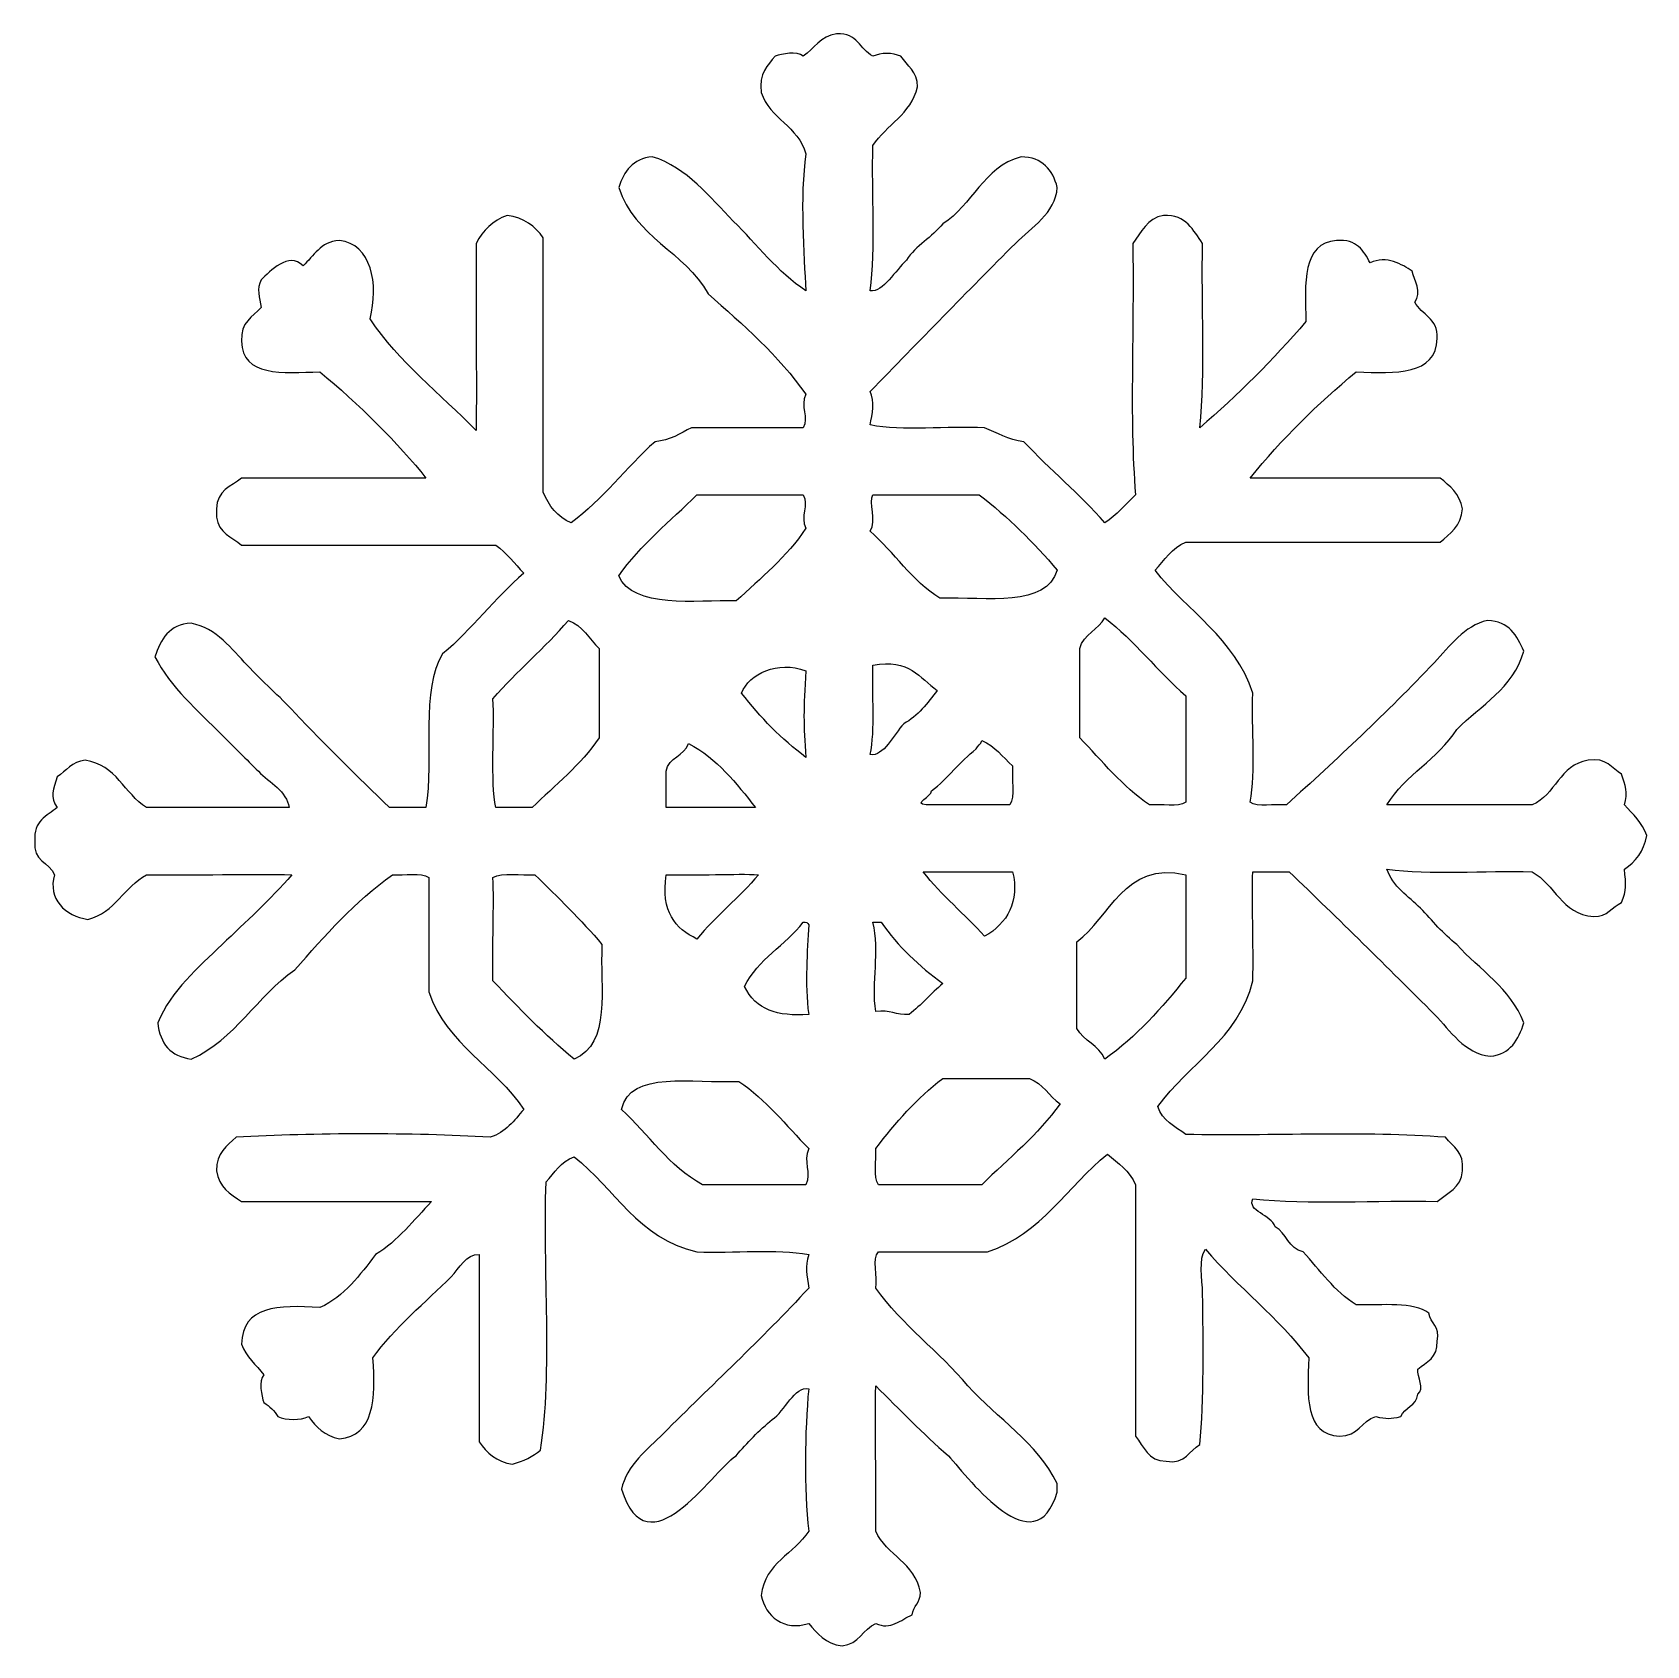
# Model space of a CAD drawing. Header units: centimetres. Extents: x -162 to 48, y -78 to 11.
# Drawn here: x 25.72 to 32.56, y 3.95 to 10.78 of the extents above; entities that cross this region are included whole.
import ezdxf

# ---------------------------------------------------------------- set-up
doc = ezdxf.new("R2010")
doc.units = ezdxf.units.CM
doc.header["$MEASUREMENT"] = 0
doc.layers.add('layer 1', color=7, linetype='Continuous')

msp = doc.modelspace()

# ---------------------------------------------------------------- linework, layer by layer
at = {"layer": 'layer 1', "color": 140}
for points, knots in [([(29.27158, 9.6849), (29.32779, 9.67887), (29.37908, 9.77269), (29.42553, 9.81501), (29.42553, 9.81501), (29.46576, 9.87718), (29.53389, 9.91184), (29.57923, 9.9689), (29.57923, 9.9689), (29.7054, 10.04771), (29.74956, 10.20861), (29.91065, 10.25296), (29.91065, 10.25296), (30.00237, 10.25041), (30.04515, 10.19819), (30.06435, 10.12285), (30.06435, 10.12285), (30.05649, 10.01214), (29.95455, 9.95389), (29.88681, 9.88596), (29.88681, 9.88596), (29.68621, 9.68555), (29.47821, 9.46969), (29.27158, 9.25913), (29.27158, 9.25913), (29.29241, 9.21734), (29.28108, 9.16165), (29.27158, 9.11704), (29.27158, 9.11704), (29.41027, 9.08998), (29.59842, 9.11265), (29.7567, 9.10524), (29.7567, 9.10524), (29.81009, 9.08376), (29.85517, 9.05368), (29.92218, 9.04609), (29.92218, 9.04609), (30.0331, 8.92823), (30.15908, 8.82537), (30.26541, 8.70286), (30.26541, 8.70286), (30.31651, 8.73451), (30.353, 8.78096), (30.39551, 8.82118), (30.39551, 8.82118), (30.36872, 9.15333), (30.39112, 9.53468), (30.38372, 9.88596), (30.38372, 9.88596), (30.42028, 9.9326), (30.44334, 9.99229), (30.51383, 10.00454), (30.51383, 10.00454), (30.61275, 10.00866), (30.63889, 9.94027), (30.67958, 9.88596), (30.67958, 9.88596), (30.67309, 9.62849), (30.6934, 9.34378), (30.66778, 9.10524), (30.66778, 9.10524), (30.82934, 9.24348), (30.97884, 9.3937), (31.11727, 9.55499), (31.11727, 9.55499), (31.11334, 9.71674), (31.09997, 9.88805), (31.24738, 9.89795), (31.24738, 9.89795), (31.33359, 9.90515), (31.36183, 9.85451), (31.38954, 9.80322), (31.38954, 9.80322), (31.45839, 9.83695), (31.52522, 9.79719), (31.56701, 9.76784), (31.56701, 9.76784), (31.57651, 9.73181), (31.61025, 9.67796), (31.5788, 9.63747), (31.5788, 9.63747), (31.60586, 9.58178), (31.67753, 9.57091), (31.67334, 9.48378), (31.67334, 9.48378), (31.66849, 9.32687), (31.49842, 9.33519), (31.33038, 9.34188), (31.33038, 9.34188), (31.16562, 9.20672), (31.01559, 9.05696), (30.88064, 8.89239), (30.88064, 8.89239), (30.88064, 8.89239), (31.68513, 8.89239), (31.68513, 8.89239), (31.68513, 8.89239), (31.72673, 8.85911), (31.76879, 8.82603), (31.77986, 8.76228), (31.77986, 8.76228), (31.77547, 8.6876), (31.72765, 8.65668), (31.68513, 8.62012), (31.68513, 8.62012), (31.68513, 8.62012), (30.60863, 8.62012), (30.60863, 8.62012), (30.60863, 8.62012), (30.54875, 8.59726), (30.51848, 8.54459), (30.47852, 8.50181), (30.47852, 8.50181), (30.61551, 8.32728), (30.81571, 8.21571), (30.89243, 7.98131), (30.89243, 7.98131), (30.88686, 7.82925), (30.90533, 7.65315), (30.88064, 7.51977), (30.88064, 7.51977), (30.91274, 7.49645), (30.98415, 7.51263), (31.03452, 7.50798), (31.03452, 7.50798), (31.24855, 7.7019), (31.45931, 7.89791), (31.66155, 8.11142), (31.66155, 8.11142), (31.72601, 8.17916), (31.78707, 8.26655), (31.88645, 8.28896), (31.88645, 8.28896), (31.97797, 8.28594), (32.01099, 8.22423), (32.04014, 8.15885), (32.04014, 8.15885), (31.99415, 7.99985), (31.85822, 7.93047), (31.75608, 7.82761), (31.75608, 7.82761), (31.67753, 7.70098), (31.5372, 7.63625), (31.46049, 7.50798), (31.46049, 7.50798), (31.46049, 7.50798), (32.07572, 7.50798), (32.07572, 7.50798), (32.07572, 7.50798), (32.1753, 7.5503), (32.19056, 7.67694), (32.31215, 7.69731), (32.31215, 7.69731), (32.39188, 7.70976), (32.41199, 7.66285), (32.45425, 7.63815), (32.45425, 7.63815), (32.46794, 7.58935), (32.48432, 7.56163), (32.46604, 7.50798), (32.46604, 7.50798), (32.5028, 7.46985), (32.54027, 7.43218), (32.56058, 7.37787), (32.56058, 7.37787), (32.54833, 7.31131), (32.51393, 7.2667), (32.46604, 7.23597), (32.46604, 7.23597), (32.47325, 7.1683), (32.47554, 7.14884), (32.45425, 7.09407), (32.45425, 7.09407), (32.41337, 7.07559), (32.39555, 7.03445), (32.33593, 7.03491), (32.33593, 7.03491), (32.19842, 7.04697), (32.17255, 7.17105), (32.07572, 7.22418), (32.07572, 7.22418), (31.87394, 7.23138), (31.64281, 7.20918), (31.46049, 7.23597), (31.46049, 7.23597), (31.48316, 7.16181), (31.55339, 7.12086), (31.60239, 7.07029), (31.60239, 7.07029), (31.65277, 7.01827), (31.6983, 6.96121), (31.75608, 6.9166), (31.75608, 6.9166), (31.85291, 6.80817), (31.98328, 6.73329), (32.04014, 6.58517), (32.04014, 6.58517), (32.01774, 6.51304), (31.98393, 6.45204), (31.89824, 6.44327), (31.89824, 6.44327), (31.78727, 6.45434), (31.7302, 6.55215), (31.66155, 6.62074), (31.66155, 6.62074), (31.46488, 6.81721), (31.25615, 7.02476), (31.04632, 7.22418), (31.04632, 7.22418), (31.04632, 7.22418), (30.89243, 7.22418), (30.89243, 7.22418), (30.89243, 7.22418), (30.88758, 7.1096), (30.8961, 6.9145), (30.89243, 6.76244), (30.89243, 6.76244), (30.83026, 6.5133), (30.61944, 6.41254), (30.49005, 6.23015), (30.49005, 6.23015), (30.50944, 6.17054), (30.56283, 6.14512), (30.60863, 6.1121), (30.60863, 6.1121), (30.9717, 6.10443), (31.3655, 6.12736), (31.70891, 6.10005), (31.70891, 6.10005), (31.7397, 6.06008), (31.78962, 6.03905), (31.77986, 5.95814), (31.77986, 5.95814), (31.77665, 5.88261), (31.71376, 5.86643), (31.67334, 5.82804), (31.67334, 5.82804), (31.41659, 5.83544), (31.12978, 5.81303), (30.89243, 5.83983), (30.89243, 5.83983), (30.86766, 5.78689), (30.97098, 5.77189), (30.98716, 5.72151), (30.98716, 5.72151), (31.03544, 5.69518), (31.04219, 5.62652), (31.10548, 5.61492), (31.10548, 5.61492), (31.17715, 5.53683), (31.23768, 5.4476), (31.33038, 5.39028), (31.33038, 5.39028), (31.44267, 5.38825), (31.57304, 5.40443), (31.63777, 5.35471), (31.63777, 5.35471), (31.64517, 5.31081), (31.68631, 5.30066), (31.67334, 5.23639), (31.67334, 5.23639), (31.67635, 5.16636), (31.62781, 5.14788), (31.5906, 5.11827), (31.5906, 5.11827), (31.58647, 5.08525), (31.6246, 5.03507), (31.5906, 5.01175), (31.5906, 5.01175), (31.58509, 4.96183), (31.53445, 4.95718), (31.51965, 4.91702), (31.51965, 4.91702), (31.47248, 4.9068), (31.46029, 4.9068), (31.41312, 4.91702), (31.41312, 4.91702), (31.35141, 4.89985), (31.34008, 4.83237), (31.25943, 4.83427), (31.25943, 4.83427), (31.11222, 4.84096), (31.12303, 5.00552), (31.12906, 5.16564), (31.12906, 5.16564), (31.00151, 5.33741), (30.82908, 5.46497), (30.69137, 5.62672), (30.69137, 5.62672), (30.66222, 5.5821), (30.67866, 5.50336), (30.67958, 5.43745), (30.67958, 5.43745), (30.68259, 5.24242), (30.68626, 4.98286), (30.66778, 4.7989), (30.66778, 4.7989), (30.62225, 4.77322), (30.60954, 4.71498), (30.52562, 4.72769), (30.52562, 4.72769), (30.44753, 4.72841), (30.43155, 4.79123), (30.39551, 4.83427), (30.39551, 4.83427), (30.39551, 4.83427), (30.39551, 5.89899), (30.39551, 5.89899), (30.39551, 5.89899), (30.37265, 5.95887), (30.31991, 5.98913), (30.27739, 6.02909), (30.27739, 6.02909), (30.10706, 5.89185), (29.99962, 5.6917), (29.76849, 5.61492), (29.76849, 5.61492), (29.76849, 5.61492), (29.30722, 5.61492), (29.30722, 5.61492), (29.30722, 5.61492), (29.2799, 5.58702), (29.30283, 5.50866), (29.29543, 5.46123), (29.29543, 5.46123), (29.40706, 5.30479), (29.56396, 5.19361), (29.68575, 5.04686), (29.68575, 5.04686), (29.81127, 4.90843), (29.97695, 4.80977), (30.06435, 4.63315), (30.06435, 4.63315), (30.06435, 4.63315), (30.06435, 4.59758), (30.06435, 4.59758), (30.06435, 4.59758), (29.96909, 4.28305), (29.6978, 4.64429), (29.60301, 4.75153), (29.60301, 4.75153), (29.49485, 4.84443), (29.39664, 4.94748), (29.29543, 5.04686), (29.29543, 5.04686), (29.29287, 4.88623), (29.29706, 4.63132), (29.29543, 4.4319), (29.29543, 4.4319), (29.34187, 4.32858), (29.46294, 4.29969), (29.48449, 4.17161), (29.48449, 4.17161), (29.48377, 4.1289), (29.45514, 4.11455), (29.44931, 4.07714), (29.44931, 4.07714), (29.40241, 4.0586), (29.35688, 4.0096), (29.29543, 4.04151), (29.29543, 4.04151), (29.24157, 4.01609), (29.22493, 3.95391), (29.15326, 3.94677), (29.15326, 3.94677), (29.08022, 3.9528), (29.04929, 4.00036), (29.01136, 4.04151), (29.01136, 4.04151), (28.90693, 4.00685), (28.82858, 4.07177), (28.81004, 4.15989), (28.81004, 4.15989), (28.8274, 4.30035), (28.95011, 4.33553), (29.01136, 4.4319), (29.01136, 4.4319), (28.99059, 4.61238), (28.99518, 4.85412), (29.01136, 5.03533), (29.01136, 5.03533), (28.95102, 5.04804), (28.91087, 4.9387), (28.85747, 4.90522), (28.85747, 4.90522), (28.80172, 4.85851), (28.75042, 4.80722), (28.70378, 4.75153), (28.70378, 4.75153), (28.59837, 4.67868), (28.33029, 4.25717), (28.21866, 4.60937), (28.21866, 4.60937), (28.23969, 4.71039), (28.32911, 4.77898), (28.39613, 4.8458), (28.39613, 4.8458), (28.5949, 5.04477), (28.81332, 5.24609), (29.01136, 5.46123), (29.01136, 5.46123), (29.00488, 5.51698), (28.99426, 5.55092), (29.01136, 5.6032), (29.01136, 5.6032), (28.8766, 5.63019), (28.69245, 5.60759), (28.53829, 5.61492), (28.53829, 5.61492), (28.28705, 5.67159), (28.19095, 5.88307), (28.0176, 6.0173), (28.0176, 6.0173), (27.96165, 5.99811), (27.93532, 5.94963), (27.89928, 5.91104), (27.89928, 5.91104), (27.88494, 5.53847), (27.92863, 5.10858), (27.8757, 4.77505), (27.8757, 4.77505), (27.84242, 4.74917), (27.80475, 4.72749), (27.75712, 4.71589), (27.75712, 4.71589), (27.68735, 4.72467), (27.6487, 4.7649), (27.61522, 4.81069), (27.61522, 4.81069), (27.61522, 4.81069), (27.61522, 5.6032), (27.61522, 5.6032), (27.61522, 5.6032), (27.56019, 5.60824), (27.5334, 5.54515), (27.49691, 5.50866), (27.49691, 5.50866), (27.39359, 5.40535), (27.2547, 5.2928), (27.16567, 5.16564), (27.16567, 5.16564), (27.17792, 4.99164), (27.17124, 4.83657), (27.02377, 4.82248), (27.02377, 4.82248), (26.9614, 4.83519), (26.92465, 4.87306), (26.89347, 4.91702), (26.89347, 4.91702), (26.85783, 4.90103), (26.79913, 4.90103), (26.76329, 4.91702), (26.76329, 4.91702), (26.74875, 4.94172), (26.7291, 4.96157), (26.70414, 4.97617), (26.70414, 4.97617), (26.69398, 5.00552), (26.68108, 5.06789), (26.70414, 5.09449), (26.70414, 5.09449), (26.67177, 5.13675), (26.6288, 5.16911), (26.60967, 5.2246), (26.60967, 5.2246), (26.6117, 5.38432), (26.76565, 5.39192), (26.94103, 5.37855), (26.94103, 5.37855), (27.04644, 5.42657), (27.10979, 5.51698), (27.17747, 5.6032), (27.17747, 5.6032), (27.27226, 5.66255), (27.33928, 5.74922), (27.41416, 5.82804), (27.41416, 5.82804), (27.41416, 5.82804), (26.60967, 5.82804), (26.60967, 5.82804), (26.60967, 5.82804), (26.56158, 5.85902), (26.51304, 5.88929), (26.50308, 5.95814), (26.50308, 5.95814), (26.50334, 6.03283), (26.54651, 6.06467), (26.58608, 6.10005), (26.58608, 6.10005), (26.91797, 6.11924), (27.33096, 6.12016), (27.66259, 6.10005), (27.66259, 6.10005), (27.72823, 6.12134), (27.76472, 6.17145), (27.80449, 6.21836), (27.80449, 6.21836), (27.68525, 6.39891), (27.47954, 6.49273), (27.40237, 6.71554), (27.40237, 6.71554), (27.40237, 6.71554), (27.40237, 7.2004), (27.40237, 7.2004), (27.40237, 7.2004), (27.37047, 7.22352), (27.29879, 7.20754), (27.24868, 7.21219), (27.24868, 7.21219), (27.08942, 7.09918), (26.96324, 6.95335), (26.83451, 6.80981), (26.83451, 6.80981), (26.67505, 6.69752), (26.58418, 6.51605), (26.39675, 6.43147), (26.39675, 6.43147), (26.30896, 6.44235), (26.26409, 6.4962), (26.25465, 6.58517), (26.25465, 6.58517), (26.31172, 6.7213), (26.42662, 6.82088), (26.52692, 6.9166), (26.52692, 6.9166), (26.62788, 7.0127), (26.73191, 7.10612), (26.82271, 7.21219), (26.82271, 7.21219), (26.66188, 7.21494), (26.40671, 7.21035), (26.20729, 7.21219), (26.20729, 7.21219), (26.11249, 7.16135), (26.07528, 7.05227), (25.9588, 7.02292), (25.9588, 7.02292), (25.86243, 7.03609), (25.78801, 7.11005), (25.8169, 7.21219), (25.8169, 7.21219), (25.79587, 7.26624), (25.72328, 7.26879), (25.73416, 7.35409), (25.73416, 7.35409), (25.72656, 7.44076), (25.78453, 7.46179), (25.82869, 7.49625), (25.82869, 7.49625), (25.7977, 7.54015), (25.81113, 7.57506), (25.82869, 7.62656), (25.82869, 7.62656), (25.86636, 7.65178), (25.89112, 7.6901), (25.94701, 7.69731), (25.94701, 7.69731), (26.08059, 7.6772), (26.11295, 7.55561), (26.20729, 7.49625), (26.20729, 7.49625), (26.20729, 7.49625), (26.81073, 7.49625), (26.81073, 7.49625), (26.81073, 7.49625), (26.80214, 7.56556), (26.72864, 7.60186), (26.68081, 7.65014), (26.68081, 7.65014), (26.62952, 7.70124), (26.57796, 7.75254), (26.52692, 7.80383), (26.52692, 7.80383), (26.42427, 7.90643), (26.3085, 8.00719), (26.24286, 8.135), (26.24286, 8.135), (26.26802, 8.20851), (26.30156, 8.27323), (26.39675, 8.2769), (26.39675, 8.2769), (26.50308, 8.25679), (26.5699, 8.16736), (26.63319, 8.09969), (26.63319, 8.09969), (26.69837, 8.03011), (26.77004, 7.9686), (26.83451, 7.89837), (26.83451, 7.89837), (26.96507, 7.76105), (27.10055, 7.62819), (27.23662, 7.49625), (27.23662, 7.49625), (27.23662, 7.49625), (27.39058, 7.49625), (27.39058, 7.49625), (27.39058, 7.49625), (27.4236, 7.70373), (27.36627, 8.00168), (27.46127, 8.14705), (27.46127, 8.14705), (27.58541, 8.25174), (27.68244, 8.38349), (27.80449, 8.49001), (27.80449, 8.49001), (27.7659, 8.53024), (27.73216, 8.57531), (27.68637, 8.60833), (27.68637, 8.60833), (27.68637, 8.60833), (26.60967, 8.60833), (26.60967, 8.60833), (26.60967, 8.60833), (26.56826, 8.64187), (26.51166, 8.66008), (26.50308, 8.72665), (26.50308, 8.72665), (26.50308, 8.72665), (26.50308, 8.76228), (26.50308, 8.76228), (26.50308, 8.76228), (26.50399, 8.84038), (26.56662, 8.85636), (26.60967, 8.89239), (26.60967, 8.89239), (26.60967, 8.89239), (27.39058, 8.89239), (27.39058, 8.89239), (27.39058, 8.89239), (27.27914, 9.03357), (27.10121, 9.21065), (26.94103, 9.34188), (26.94103, 9.34188), (26.78295, 9.33794), (26.6115, 9.32019), (26.60967, 9.47205), (26.60967, 9.47205), (26.60475, 9.55197), (26.65612, 9.5753), (26.69234, 9.61395), (26.69234, 9.61395), (26.68566, 9.65666), (26.67249, 9.69342), (26.69234, 9.73227), (26.69234, 9.73227), (26.731, 9.76764), (26.80909, 9.85242), (26.86988, 9.79142), (26.86988, 9.79142), (26.91699, 9.83119), (26.94103, 9.89382), (27.02377, 9.89795), (27.02377, 9.89795), (27.15827, 9.8857), (27.19207, 9.71261), (27.15388, 9.56678), (27.15388, 9.56678), (27.27665, 9.3819), (27.45157, 9.24898), (27.60343, 9.09345), (27.60343, 9.09345), (27.60507, 9.31233), (27.60225, 9.62849), (27.60343, 9.88596), (27.60343, 9.88596), (27.63022, 9.9421), (27.67366, 9.98115), (27.7338, 10.00454), (27.7338, 10.00454), (27.80704, 9.99504), (27.85231, 9.95756), (27.88749, 9.91), (27.88749, 9.91), (27.88749, 9.91), (27.88749, 8.83297), (27.88749, 8.83297), (27.88749, 8.83297), (27.91081, 8.77381), (27.94685, 8.72665), (28.00581, 8.70286), (28.00581, 8.70286), (28.13985, 8.80153), (28.23759, 8.93655), (28.36076, 9.04609), (28.36076, 9.04609), (28.42502, 9.05257), (28.46826, 9.08048), (28.51445, 9.10524), (28.51445, 9.10524), (28.51445, 9.10524), (28.98758, 9.10524), (28.98758, 9.10524), (28.98758, 9.10524), (29.01418, 9.14868), (28.9735, 9.19559), (28.99957, 9.24714), (28.99957, 9.24714), (28.88335, 9.41099), (28.73359, 9.54136), (28.5854, 9.67311), (28.5854, 9.67311), (28.48746, 9.8513), (28.27297, 9.91275), (28.20687, 10.12285), (28.20687, 10.12285), (28.22816, 10.19243), (28.26648, 10.24438), (28.34877, 10.25296), (28.34877, 10.25296), (28.49781, 10.20743), (28.5926, 10.08007), (28.69199, 9.98069), (28.69199, 9.98069), (28.79229, 9.88039), (28.88007, 9.76555), (28.99957, 9.6849), (28.99957, 9.6849), (28.99171, 9.83578), (28.97304, 10.08426), (28.99957, 10.26475), (28.99957, 10.26475), (28.96812, 10.38307), (28.84725, 10.41222), (28.81004, 10.52523), (28.81004, 10.52523), (28.79989, 10.60634), (28.8371, 10.64007), (28.86946, 10.67892), (28.86946, 10.67892), (28.89881, 10.68908), (28.96124, 10.70198), (28.98758, 10.67892), (28.98758, 10.67892), (29.03541, 10.70985), (29.05991, 10.76416), (29.12968, 10.77339), (29.12968, 10.77339), (29.21917, 10.78014), (29.22795, 10.70618), (29.28337, 10.67892), (29.28337, 10.67892), (29.31783, 10.69412), (29.36729, 10.69412), (29.40175, 10.67892), (29.40175, 10.67892), (29.42809, 10.63824), (29.47198, 10.61485), (29.4727, 10.54855), (29.4727, 10.54855), (29.44401, 10.43181), (29.34115, 10.38864), (29.28337, 10.30033), (29.28337, 10.30033), (29.27695, 10.09789), (29.29726, 9.86814), (29.27158, 9.6849)], [0, 0, 0, 0, 0.0052632, 0.0052632, 0.0052632, 0.0052632, 0.0105263, 0.0105263, 0.0105263, 0.0105263, 0.0157895, 0.0157895, 0.0157895, 0.0157895, 0.0210526, 0.0210526, 0.0210526, 0.0210526, 0.0263158, 0.0263158, 0.0263158, 0.0263158, 0.0315789, 0.0315789, 0.0315789, 0.0315789, 0.0368421, 0.0368421, 0.0368421, 0.0368421, 0.0421053, 0.0421053, 0.0421053, 0.0421053, 0.0473684, 0.0473684, 0.0473684, 0.0473684, 0.0526316, 0.0526316, 0.0526316, 0.0526316, 0.0578947, 0.0578947, 0.0578947, 0.0578947, 0.0631579, 0.0631579, 0.0631579, 0.0631579, 0.0684211, 0.0684211, 0.0684211, 0.0684211, 0.0736842, 0.0736842, 0.0736842, 0.0736842, 0.0789474, 0.0789474, 0.0789474, 0.0789474, 0.0842105, 0.0842105, 0.0842105, 0.0842105, 0.0894737, 0.0894737, 0.0894737, 0.0894737, 0.0947368, 0.0947368, 0.0947368, 0.0947368, 0.1, 0.1, 0.1, 0.1, 0.1052632, 0.1052632, 0.1052632, 0.1052632, 0.1105263, 0.1105263, 0.1105263, 0.1105263, 0.1157895, 0.1157895, 0.1157895, 0.1157895, 0.1210526, 0.1210526, 0.1210526, 0.1210526, 0.1263158, 0.1263158, 0.1263158, 0.1263158, 0.1315789, 0.1315789, 0.1315789, 0.1315789, 0.1368421, 0.1368421, 0.1368421, 0.1368421, 0.1421053, 0.1421053, 0.1421053, 0.1421053, 0.1473684, 0.1473684, 0.1473684, 0.1473684, 0.1526316, 0.1526316, 0.1526316, 0.1526316, 0.1578947, 0.1578947, 0.1578947, 0.1578947, 0.1631579, 0.1631579, 0.1631579, 0.1631579, 0.1684211, 0.1684211, 0.1684211, 0.1684211, 0.1736842, 0.1736842, 0.1736842, 0.1736842, 0.1789474, 0.1789474, 0.1789474, 0.1789474, 0.1842105, 0.1842105, 0.1842105, 0.1842105, 0.1894737, 0.1894737, 0.1894737, 0.1894737, 0.1947368, 0.1947368, 0.1947368, 0.1947368, 0.2, 0.2, 0.2, 0.2, 0.2052632, 0.2052632, 0.2052632, 0.2052632, 0.2105263, 0.2105263, 0.2105263, 0.2105263, 0.2157895, 0.2157895, 0.2157895, 0.2157895, 0.2210526, 0.2210526, 0.2210526, 0.2210526, 0.2263158, 0.2263158, 0.2263158, 0.2263158, 0.2315789, 0.2315789, 0.2315789, 0.2315789, 0.2368421, 0.2368421, 0.2368421, 0.2368421, 0.2421053, 0.2421053, 0.2421053, 0.2421053, 0.2473684, 0.2473684, 0.2473684, 0.2473684, 0.2526316, 0.2526316, 0.2526316, 0.2526316, 0.2578947, 0.2578947, 0.2578947, 0.2578947, 0.2631579, 0.2631579, 0.2631579, 0.2631579, 0.2684211, 0.2684211, 0.2684211, 0.2684211, 0.2736842, 0.2736842, 0.2736842, 0.2736842, 0.2789474, 0.2789474, 0.2789474, 0.2789474, 0.2842105, 0.2842105, 0.2842105, 0.2842105, 0.2894737, 0.2894737, 0.2894737, 0.2894737, 0.2947368, 0.2947368, 0.2947368, 0.2947368, 0.3, 0.3, 0.3, 0.3, 0.3052632, 0.3052632, 0.3052632, 0.3052632, 0.3105263, 0.3105263, 0.3105263, 0.3105263, 0.3157895, 0.3157895, 0.3157895, 0.3157895, 0.3210526, 0.3210526, 0.3210526, 0.3210526, 0.3263158, 0.3263158, 0.3263158, 0.3263158, 0.3315789, 0.3315789, 0.3315789, 0.3315789, 0.3368421, 0.3368421, 0.3368421, 0.3368421, 0.3421053, 0.3421053, 0.3421053, 0.3421053, 0.3473684, 0.3473684, 0.3473684, 0.3473684, 0.3526316, 0.3526316, 0.3526316, 0.3526316, 0.3578947, 0.3578947, 0.3578947, 0.3578947, 0.3631579, 0.3631579, 0.3631579, 0.3631579, 0.3684211, 0.3684211, 0.3684211, 0.3684211, 0.3736842, 0.3736842, 0.3736842, 0.3736842, 0.3789474, 0.3789474, 0.3789474, 0.3789474, 0.3842105, 0.3842105, 0.3842105, 0.3842105, 0.3894737, 0.3894737, 0.3894737, 0.3894737, 0.3947368, 0.3947368, 0.3947368, 0.3947368, 0.4, 0.4, 0.4, 0.4, 0.4052632, 0.4052632, 0.4052632, 0.4052632, 0.4105263, 0.4105263, 0.4105263, 0.4105263, 0.4157895, 0.4157895, 0.4157895, 0.4157895, 0.4210526, 0.4210526, 0.4210526, 0.4210526, 0.4263158, 0.4263158, 0.4263158, 0.4263158, 0.4315789, 0.4315789, 0.4315789, 0.4315789, 0.4368421, 0.4368421, 0.4368421, 0.4368421, 0.4421053, 0.4421053, 0.4421053, 0.4421053, 0.4473684, 0.4473684, 0.4473684, 0.4473684, 0.4526316, 0.4526316, 0.4526316, 0.4526316, 0.4578947, 0.4578947, 0.4578947, 0.4578947, 0.4631579, 0.4631579, 0.4631579, 0.4631579, 0.4684211, 0.4684211, 0.4684211, 0.4684211, 0.4736842, 0.4736842, 0.4736842, 0.4736842, 0.4789474, 0.4789474, 0.4789474, 0.4789474, 0.4842105, 0.4842105, 0.4842105, 0.4842105, 0.4894737, 0.4894737, 0.4894737, 0.4894737, 0.4947368, 0.4947368, 0.4947368, 0.4947368, 0.5, 0.5, 0.5, 0.5, 0.5052632, 0.5052632, 0.5052632, 0.5052632, 0.5105263, 0.5105263, 0.5105263, 0.5105263, 0.5157895, 0.5157895, 0.5157895, 0.5157895, 0.5210526, 0.5210526, 0.5210526, 0.5210526, 0.5263158, 0.5263158, 0.5263158, 0.5263158, 0.5315789, 0.5315789, 0.5315789, 0.5315789, 0.5368421, 0.5368421, 0.5368421, 0.5368421, 0.5421053, 0.5421053, 0.5421053, 0.5421053, 0.5473684, 0.5473684, 0.5473684, 0.5473684, 0.5526316, 0.5526316, 0.5526316, 0.5526316, 0.5578947, 0.5578947, 0.5578947, 0.5578947, 0.5631579, 0.5631579, 0.5631579, 0.5631579, 0.5684211, 0.5684211, 0.5684211, 0.5684211, 0.5736842, 0.5736842, 0.5736842, 0.5736842, 0.5789474, 0.5789474, 0.5789474, 0.5789474, 0.5842105, 0.5842105, 0.5842105, 0.5842105, 0.5894737, 0.5894737, 0.5894737, 0.5894737, 0.5947368, 0.5947368, 0.5947368, 0.5947368, 0.6, 0.6, 0.6, 0.6, 0.6052632, 0.6052632, 0.6052632, 0.6052632, 0.6105263, 0.6105263, 0.6105263, 0.6105263, 0.6157895, 0.6157895, 0.6157895, 0.6157895, 0.6210526, 0.6210526, 0.6210526, 0.6210526, 0.6263158, 0.6263158, 0.6263158, 0.6263158, 0.6315789, 0.6315789, 0.6315789, 0.6315789, 0.6368421, 0.6368421, 0.6368421, 0.6368421, 0.6421053, 0.6421053, 0.6421053, 0.6421053, 0.6473684, 0.6473684, 0.6473684, 0.6473684, 0.6526316, 0.6526316, 0.6526316, 0.6526316, 0.6578947, 0.6578947, 0.6578947, 0.6578947, 0.6631579, 0.6631579, 0.6631579, 0.6631579, 0.6684211, 0.6684211, 0.6684211, 0.6684211, 0.6736842, 0.6736842, 0.6736842, 0.6736842, 0.6789474, 0.6789474, 0.6789474, 0.6789474, 0.6842105, 0.6842105, 0.6842105, 0.6842105, 0.6894737, 0.6894737, 0.6894737, 0.6894737, 0.6947368, 0.6947368, 0.6947368, 0.6947368, 0.7, 0.7, 0.7, 0.7, 0.7052632, 0.7052632, 0.7052632, 0.7052632, 0.7105263, 0.7105263, 0.7105263, 0.7105263, 0.7157895, 0.7157895, 0.7157895, 0.7157895, 0.7210526, 0.7210526, 0.7210526, 0.7210526, 0.7263158, 0.7263158, 0.7263158, 0.7263158, 0.7315789, 0.7315789, 0.7315789, 0.7315789, 0.7368421, 0.7368421, 0.7368421, 0.7368421, 0.7421053, 0.7421053, 0.7421053, 0.7421053, 0.7473684, 0.7473684, 0.7473684, 0.7473684, 0.7526316, 0.7526316, 0.7526316, 0.7526316, 0.7578947, 0.7578947, 0.7578947, 0.7578947, 0.7631579, 0.7631579, 0.7631579, 0.7631579, 0.7684211, 0.7684211, 0.7684211, 0.7684211, 0.7736842, 0.7736842, 0.7736842, 0.7736842, 0.7789474, 0.7789474, 0.7789474, 0.7789474, 0.7842105, 0.7842105, 0.7842105, 0.7842105, 0.7894737, 0.7894737, 0.7894737, 0.7894737, 0.7947368, 0.7947368, 0.7947368, 0.7947368, 0.8, 0.8, 0.8, 0.8, 0.8052632, 0.8052632, 0.8052632, 0.8052632, 0.8105263, 0.8105263, 0.8105263, 0.8105263, 0.8157895, 0.8157895, 0.8157895, 0.8157895, 0.8210526, 0.8210526, 0.8210526, 0.8210526, 0.8263158, 0.8263158, 0.8263158, 0.8263158, 0.8315789, 0.8315789, 0.8315789, 0.8315789, 0.8368421, 0.8368421, 0.8368421, 0.8368421, 0.8421053, 0.8421053, 0.8421053, 0.8421053, 0.8473684, 0.8473684, 0.8473684, 0.8473684, 0.8526316, 0.8526316, 0.8526316, 0.8526316, 0.8578947, 0.8578947, 0.8578947, 0.8578947, 0.8631579, 0.8631579, 0.8631579, 0.8631579, 0.8684211, 0.8684211, 0.8684211, 0.8684211, 0.8736842, 0.8736842, 0.8736842, 0.8736842, 0.8789474, 0.8789474, 0.8789474, 0.8789474, 0.8842105, 0.8842105, 0.8842105, 0.8842105, 0.8894737, 0.8894737, 0.8894737, 0.8894737, 0.8947368, 0.8947368, 0.8947368, 0.8947368, 0.9, 0.9, 0.9, 0.9, 0.9052632, 0.9052632, 0.9052632, 0.9052632, 0.9105263, 0.9105263, 0.9105263, 0.9105263, 0.9157895, 0.9157895, 0.9157895, 0.9157895, 0.9210526, 0.9210526, 0.9210526, 0.9210526, 0.9263158, 0.9263158, 0.9263158, 0.9263158, 0.9315789, 0.9315789, 0.9315789, 0.9315789, 0.9368421, 0.9368421, 0.9368421, 0.9368421, 0.9421053, 0.9421053, 0.9421053, 0.9421053, 0.9473684, 0.9473684, 0.9473684, 0.9473684, 0.9526316, 0.9526316, 0.9526316, 0.9526316, 0.9578947, 0.9578947, 0.9578947, 0.9578947, 0.9631579, 0.9631579, 0.9631579, 0.9631579, 0.9684211, 0.9684211, 0.9684211, 0.9684211, 0.9736842, 0.9736842, 0.9736842, 0.9736842, 0.9789474, 0.9789474, 0.9789474, 0.9789474, 0.9842105, 0.9842105, 0.9842105, 0.9842105, 0.9894737, 0.9894737, 0.9894737, 0.9894737, 1, 1, 1, 1]), ([(28.53829, 8.82118), (28.42456, 8.71001), (28.30048, 8.60925), (28.20687, 8.47802), (28.20687, 8.47802), (28.2674, 8.3375), (28.53391, 8.37537), (28.70378, 8.3717), (28.70378, 8.3717), (28.80801, 8.46872), (28.91964, 8.55795), (28.99957, 8.67928), (28.99957, 8.67928), (28.9735, 8.73103), (29.01418, 8.77801), (28.98758, 8.82118), (28.98758, 8.82118), (28.98758, 8.82118), (28.53829, 8.82118), (28.53829, 8.82118)], [0, 0, 0, 0, 0.1666667, 0.1666667, 0.1666667, 0.1666667, 0.3333333, 0.3333333, 0.3333333, 0.3333333, 0.5, 0.5, 0.5, 0.5, 0.6666667, 0.6666667, 0.6666667, 0.6666667, 1, 1, 1, 1]), ([(29.27158, 8.66729), (29.37443, 8.57688), (29.44748, 8.457), (29.56743, 8.38369), (29.56743, 8.38369), (29.76921, 8.38696), (30.01646, 8.34464), (30.06435, 8.50181), (30.06435, 8.50181), (29.96405, 8.61829), (29.85654, 8.72782), (29.73292, 8.82118), (29.73292, 8.82118), (29.73292, 8.82118), (29.28337, 8.82118), (29.28337, 8.82118), (29.28337, 8.82118), (29.26398, 8.79137), (29.30145, 8.71118), (29.27158, 8.66729)], [0, 0, 0, 0, 0.1666667, 0.1666667, 0.1666667, 0.1666667, 0.3333333, 0.3333333, 0.3333333, 0.3333333, 0.5, 0.5, 0.5, 0.5, 0.6666667, 0.6666667, 0.6666667, 0.6666667, 1, 1, 1, 1]), ([(27.84006, 7.49625), (27.93761, 7.5919), (28.04623, 7.67674), (28.12412, 7.79204), (28.12412, 7.79204), (28.12412, 7.79204), (28.12412, 8.17064), (28.12412, 8.17064), (28.12412, 8.17064), (28.08206, 8.21126), (28.05501, 8.26747), (27.99402, 8.28896), (27.99402, 8.28896), (27.89417, 8.17175), (27.77422, 8.07473), (27.67438, 7.95753), (27.67438, 7.95753), (27.68178, 7.832), (27.66305, 7.60461), (27.68637, 7.49625), (27.68637, 7.49625), (27.68637, 7.49625), (27.84006, 7.49625), (27.84006, 7.49625)], [0, 0, 0, 0, 0.1428571, 0.1428571, 0.1428571, 0.1428571, 0.2857143, 0.2857143, 0.2857143, 0.2857143, 0.4285714, 0.4285714, 0.4285714, 0.4285714, 0.5714286, 0.5714286, 0.5714286, 0.5714286, 0.7142857, 0.7142857, 0.7142857, 0.7142857, 1, 1, 1, 1]), ([(30.26541, 8.30075), (30.23861, 8.24847), (30.17598, 8.23235), (30.15908, 8.17064), (30.15908, 8.17064), (30.15908, 8.17064), (30.15908, 7.79204), (30.15908, 7.79204), (30.15908, 7.79204), (30.25453, 7.6943), (30.33937, 7.58614), (30.45493, 7.50798), (30.45493, 7.50798), (30.50531, 7.51263), (30.57646, 7.49645), (30.60863, 7.51977), (30.60863, 7.51977), (30.60863, 7.51977), (30.60863, 7.96952), (30.60863, 7.96952), (30.60863, 7.96952), (30.48821, 8.07401), (30.3923, 8.20274), (30.26541, 8.30075)], [0, 0, 0, 0, 0.1428571, 0.1428571, 0.1428571, 0.1428571, 0.2857143, 0.2857143, 0.2857143, 0.2857143, 0.4285714, 0.4285714, 0.4285714, 0.4285714, 0.5714286, 0.5714286, 0.5714286, 0.5714286, 0.7142857, 0.7142857, 0.7142857, 0.7142857, 1, 1, 1, 1]), ([(28.72736, 7.98131), (28.80591, 7.87826), (28.89652, 7.78746), (28.99957, 7.7091), (28.99957, 7.7091), (28.98968, 7.84681), (28.98804, 7.91593), (28.99957, 8.07584), (28.99957, 8.07584), (28.8787, 8.12026), (28.76012, 8.06405), (28.72736, 7.98131)], [0, 0, 0, 0, 0.25, 0.25, 0.25, 0.25, 0.5, 0.5, 0.5, 0.5, 1, 1, 1, 1]), ([(29.27158, 7.72089), (29.32844, 7.71048), (29.3726, 7.80704), (29.41374, 7.8512), (29.41374, 7.8512), (29.475, 7.88428), (29.5145, 7.93971), (29.55564, 7.9931), (29.55564, 7.9931), (29.48102, 8.04466), (29.4387, 8.12858), (29.28337, 8.09969), (29.28337, 8.09969), (29.27878, 7.97443), (29.29497, 7.82788), (29.27158, 7.72089)], [0, 0, 0, 0, 0.2, 0.2, 0.2, 0.2, 0.4, 0.4, 0.4, 0.4, 0.6, 0.6, 0.6, 0.6, 1, 1, 1, 1]), ([(28.50246, 7.76826), (28.48536, 7.71441), (28.41788, 7.7114), (28.40792, 7.65014), (28.40792, 7.65014), (28.40792, 7.65014), (28.40792, 7.49625), (28.40792, 7.49625), (28.40792, 7.49625), (28.40792, 7.49625), (28.78652, 7.49625), (28.78652, 7.49625), (28.78652, 7.49625), (28.70489, 7.60002), (28.62359, 7.70399), (28.50246, 7.76826)], [0, 0, 0, 0, 0.2, 0.2, 0.2, 0.2, 0.4, 0.4, 0.4, 0.4, 0.6, 0.6, 0.6, 0.6, 1, 1, 1, 1]), ([(29.87502, 7.67373), (29.8323, 7.70976), (29.80112, 7.75739), (29.74491, 7.78025), (29.74491, 7.78025), (29.74216, 7.76341), (29.72552, 7.7604), (29.72139, 7.74468), (29.72139, 7.74468), (29.65109, 7.69246), (29.60209, 7.61942), (29.53186, 7.5672), (29.53186, 7.5672), (29.53343, 7.54362), (29.45167, 7.51217), (29.50828, 7.50798), (29.50828, 7.50798), (29.50828, 7.50798), (29.86329, 7.50798), (29.86329, 7.50798), (29.86329, 7.50798), (29.88681, 7.54362), (29.86997, 7.61961), (29.87502, 7.67373)], [0, 0, 0, 0, 0.1428571, 0.1428571, 0.1428571, 0.1428571, 0.2857143, 0.2857143, 0.2857143, 0.2857143, 0.4285714, 0.4285714, 0.4285714, 0.4285714, 0.5714286, 0.5714286, 0.5714286, 0.5714286, 0.7142857, 0.7142857, 0.7142857, 0.7142857, 1, 1, 1, 1]), ([(30.14729, 6.92839), (30.14729, 6.92839), (30.14729, 6.56139), (30.14729, 6.56139), (30.14729, 6.56139), (30.17618, 6.50773), (30.2409, 6.48998), (30.26541, 6.43147), (30.26541, 6.43147), (30.39971, 6.52601), (30.50623, 6.64806), (30.60863, 6.77443), (30.60863, 6.77443), (30.60863, 6.77443), (30.60863, 7.21219), (30.60863, 7.21219), (30.60863, 7.21219), (30.34723, 7.27181), (30.28716, 7.02934), (30.14729, 6.92839)], [0, 0, 0, 0, 0.1666667, 0.1666667, 0.1666667, 0.1666667, 0.3333333, 0.3333333, 0.3333333, 0.3333333, 0.5, 0.5, 0.5, 0.5, 0.6666667, 0.6666667, 0.6666667, 0.6666667, 1, 1, 1, 1]), ([(27.67438, 7.2004), (27.67923, 7.08274), (27.67137, 6.91384), (27.67438, 6.76244), (27.67438, 6.76244), (27.78392, 6.64734), (27.89417, 6.53295), (28.0176, 6.43147), (28.0176, 6.43147), (28.1766, 6.4964), (28.12622, 6.73309), (28.13592, 6.9166), (28.13592, 6.9166), (28.04787, 7.02148), (27.94868, 7.11602), (27.85185, 7.21219), (27.85185, 7.21219), (27.79407, 7.20688), (27.71323, 7.22464), (27.67438, 7.2004)], [0, 0, 0, 0, 0.1666667, 0.1666667, 0.1666667, 0.1666667, 0.3333333, 0.3333333, 0.3333333, 0.3333333, 0.5, 0.5, 0.5, 0.5, 0.6666667, 0.6666667, 0.6666667, 0.6666667, 1, 1, 1, 1]), ([(28.40792, 7.21219), (28.3846, 7.05476), (28.44723, 6.98335), (28.53829, 6.93992), (28.53829, 6.93992), (28.61776, 7.03792), (28.71852, 7.11464), (28.79851, 7.21219), (28.79851, 7.21219), (28.70882, 7.2175), (28.53502, 7.20845), (28.40792, 7.21219)], [0, 0, 0, 0, 0.25, 0.25, 0.25, 0.25, 0.5, 0.5, 0.5, 0.5, 1, 1, 1, 1]), ([(29.7567, 6.95197), (29.85287, 7.00392), (29.90581, 7.10239), (29.87502, 7.22418), (29.87502, 7.22418), (29.87502, 7.22418), (29.49648, 7.22418), (29.49648, 7.22418), (29.49648, 7.22418), (29.57457, 7.1246), (29.67212, 7.04461), (29.7567, 6.95197)], [0, 0, 0, 0, 0.25, 0.25, 0.25, 0.25, 0.5, 0.5, 0.5, 0.5, 1, 1, 1, 1]), ([(28.73935, 6.73886), (28.7879, 6.6402), (28.8787, 6.61039), (29.01136, 6.62074), (29.01136, 6.62074), (28.99453, 6.75367), (29.0056, 6.88908), (29.01136, 6.99934), (29.01136, 6.99934), (29.00881, 7.00858), (29.00121, 7.01316), (28.98758, 7.01113), (28.98758, 7.01113), (28.91362, 6.91175), (28.79641, 6.85508), (28.73935, 6.73886)], [0, 0, 0, 0, 0.2, 0.2, 0.2, 0.2, 0.4, 0.4, 0.4, 0.4, 0.6, 0.6, 0.6, 0.6, 1, 1, 1, 1]), ([(29.29543, 6.63253), (29.35576, 6.64177), (29.38118, 6.61589), (29.43733, 6.62074), (29.43733, 6.62074), (29.48816, 6.66051), (29.53022, 6.70925), (29.57923, 6.75085), (29.57923, 6.75085), (29.48011, 6.82527), (29.38924, 6.90782), (29.31901, 7.01113), (29.31901, 7.01113), (29.31901, 7.01113), (29.28337, 7.01113), (29.28337, 7.01113), (29.28337, 7.01113), (29.31462, 6.88653), (29.27623, 6.75576), (29.29543, 6.63253)], [0, 0, 0, 0, 0.1666667, 0.1666667, 0.1666667, 0.1666667, 0.3333333, 0.3333333, 0.3333333, 0.3333333, 0.5, 0.5, 0.5, 0.5, 0.6666667, 0.6666667, 0.6666667, 0.6666667, 1, 1, 1, 1]), ([(29.01136, 6.05268), (28.91571, 6.15042), (28.83087, 6.25885), (28.71557, 6.33674), (28.71557, 6.33674), (28.52002, 6.32724), (28.25587, 6.3864), (28.21866, 6.21836), (28.21866, 6.21836), (28.3335, 6.11256), (28.41952, 5.9776), (28.56188, 5.89899), (28.56188, 5.89899), (28.56188, 5.89899), (28.99957, 5.89899), (28.99957, 5.89899), (28.99957, 5.89899), (29.02407, 5.95166), (28.98732, 5.99581), (29.01136, 6.05268)], [0, 0, 0, 0, 0.1666667, 0.1666667, 0.1666667, 0.1666667, 0.3333333, 0.3333333, 0.3333333, 0.3333333, 0.5, 0.5, 0.5, 0.5, 0.6666667, 0.6666667, 0.6666667, 0.6666667, 1, 1, 1, 1]), ([(29.94603, 6.34873), (29.94603, 6.34873), (29.57923, 6.34873), (29.57923, 6.34873), (29.57923, 6.34873), (29.46877, 6.26599), (29.38026, 6.1611), (29.29543, 6.05268), (29.29543, 6.05268), (29.30001, 6.0023), (29.28383, 5.93089), (29.30722, 5.89899), (29.30722, 5.89899), (29.30722, 5.89899), (29.74491, 5.89899), (29.74491, 5.89899), (29.74491, 5.89899), (29.85792, 6.01062), (29.98272, 6.11072), (30.07614, 6.24195), (30.07614, 6.24195), (30.02851, 6.2732), (30.00519, 6.32862), (29.94603, 6.34873)], [0, 0, 0, 0, 0.1428571, 0.1428571, 0.1428571, 0.1428571, 0.2857143, 0.2857143, 0.2857143, 0.2857143, 0.4285714, 0.4285714, 0.4285714, 0.4285714, 0.5714286, 0.5714286, 0.5714286, 0.5714286, 0.7142857, 0.7142857, 0.7142857, 0.7142857, 1, 1, 1, 1])]:
    msp.add_open_spline(points, degree=3, knots=knots, dxfattribs=at)

doc.saveas('drawing.dxf')
